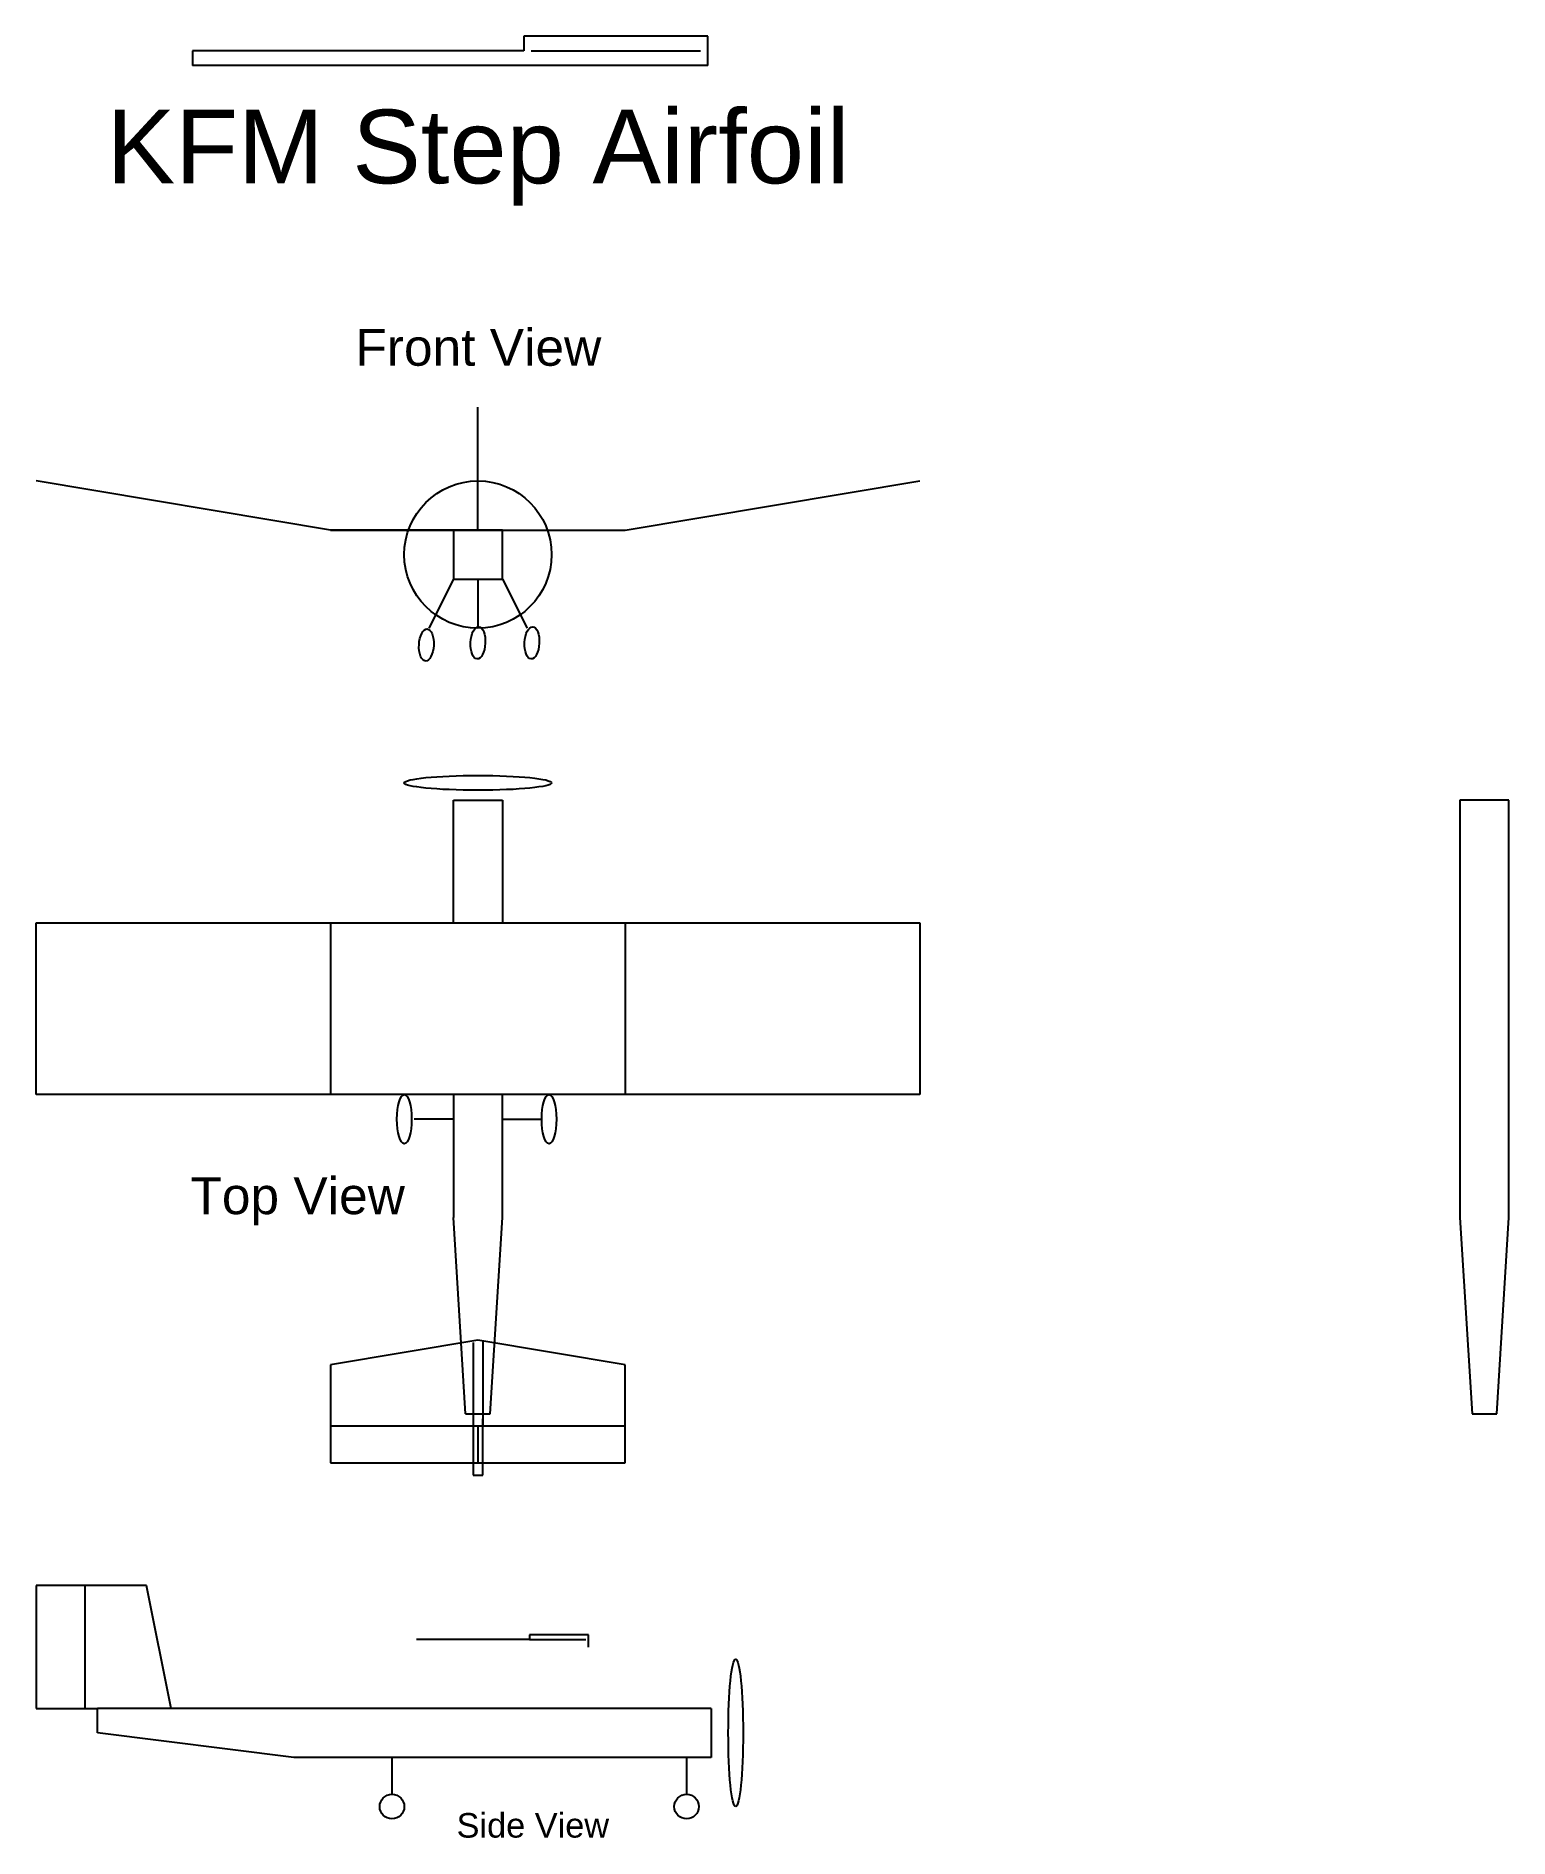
# Model space of a CAD drawing. Header units: millimetres. Extents: x -18 to 42, y -35.3 to 38.1.
import ezdxf

# ---------------------------------------------------------------- set-up
doc = ezdxf.new("R2010")
doc.units = ezdxf.units.MM
doc.layers.get('0').update_dxf_attribs({"lineweight": 25, "true_color": 0xffffff})
doc.styles.add('textstyle0', font='')
doc.styles.add('textstyle1', font='')
doc.styles.add('textstyle2', font='')
doc.styles.add('textstyle3', font='')
doc.styles.get('textstyle0').set_extended_font_data('arial')
doc.styles.get('textstyle1').set_extended_font_data('arial')
doc.styles.get('textstyle2').set_extended_font_data('Arial')
doc.styles.get('textstyle3').set_extended_font_data('arial')

msp = doc.modelspace()

# ---------------------------------------------------------------- linework, layer by layer
for p, q in [((-11.328, 37.521), (-11.628, 37.521)), ((-11.628, 37.521), (-11.628, 36.921)), ((1.872, 37.521), (-11.328, 37.521)), ((9.372, 38.121), (1.872, 38.121)), ((1.872, 38.121), (1.872, 37.521)), ((2.172, 37.521), (9.072, 37.521)), ((9.372, 36.921), (9.372, 38.121)), ((9.372, 36.921), (-11.628, 36.921)), ((0, 18), (0, 23)), ((-6, 18), (-18, 20)), ((6, 18), (18, 20)), ((0, 18), (-6, 18)), ((-6, 18), (6, 18)), ((1, 18), (-1, 18)), ((-1, 18), (-1, 16)), ((1, 16), (1, 18)), ((-1, 16), (-2, 14)), ((-1, 16), (1, 16)), ((0, 16), (0, 14)), ((1, 16), (2, 14)), ((-1, 2), (-1, 7)), ((-1, 7), (1, 7)), ((1, 7), (1, 2)), ((40, 7), (40, -10)), ((42, 7), (40, 7)), ((42, -10), (42, 7)), ((-18, 2), (18, 2)), ((-18, -5), (-18, 2)), ((-6, 2), (-6, -5)), ((6, 2), (6, -5)), ((18, 2), (18, -5)), ((18, -5), (-18, -5)), ((-1, -5), (-1, -10)), ((1, -10), (1, -5)), ((-1, -6), (-2.6, -6)), ((1, -6), (2.6, -6)), ((-0.5, -18), (-1, -10)), ((0.5, -18), (1, -10)), ((40, -10), (40.5, -18)), ((41.5, -18), (42, -10)), ((0, -15), (-6, -16)), ((-0.2, -15.1), (-0.2, -18.5)), ((6, -16), (0, -15)), ((0.2, -15.033), (0.2, -18.45)), ((-6, -16), (-6, -20)), ((6, -20), (6, -16)), ((-0.5, -18), (0.5, -18)), ((0.2, -20.5), (0.2, -18.2)), ((40.5, -18), (41.5, -18)), ((6, -18.5), (-6, -18.5)), ((-0.2, -18.5), (-0.2, -20.5)), ((0, -18.5), (0, -20)), ((-6, -20), (6, -20)), ((-0.2, -20.5), (0.2, -20.5)), ((-13.5, -25), (-18, -25)), ((-18, -25), (-18, -30)), ((-16, -30), (-16, -25)), ((-12.5, -30), (-13.5, -25)), ((4.5, -27), (2.1, -27)), ((2.1, -27), (2.1, -27.2)), ((4.5, -27.5), (4.5, -27)), ((2.1, -27.2), (-2.5, -27.2)), ((2.1, -27.2), (4.4, -27.2)), ((-18, -30), (-15.5, -30)), ((9.5, -30), (-15.5, -30)), ((-15.5, -31), (-15.5, -30)), ((9.5, -30), (9.5, -32)), ((-7.5, -32), (-15.5, -31)), ((9.5, -32), (-7.5, -32)), ((-3.5, -32), (-3.5, -33.5)), ((8.5, -32), (8.5, -33.5))]:
    msp.add_line(p, q)
for centre, radius in [((0, 17), 3), ((-3.5, -34), 0.5), ((8.5, -34), 0.5)]:
    msp.add_circle(centre, radius)
for centre, major_axis, ratio in [((-2.1, 13.315), (-0.034, -0.653), 0.459066), ((0, 13.4), (-0.034, -0.653), 0.459066), ((2.2, 13.4), (-0.034, -0.653), 0.459066), ((0, 7.7), (3, 0), 0.1), ((-3, -6), (0, 1), 0.3), ((2.9, -6), (0, 1), 0.3), ((10.5, -31), (0, -3), 0.1)]:
    msp.add_ellipse(centre, major_axis=major_axis, ratio=ratio)

# ---------------------------------------------------------------- texts
at = {"char_height": 1}
for s, insert, attachment_point, style in [('\\H3;KFM Step Airfoil', (-15.128, 35.121), 1, 'textstyle1'), ('\\H1.5;Front View', (-4.99, 26.191), 1, 'textstyle0'), ('\\H1.5;Top View', (-11.71, -8.369), 1, 'textstyle3'), ('Side View\\P', (2.237, -34.771), 5, 'textstyle2')]:
    msp.add_mtext(s, dxfattribs=dict(at, insert=insert, attachment_point=attachment_point, style=style))

doc.saveas('drawing.dxf')
